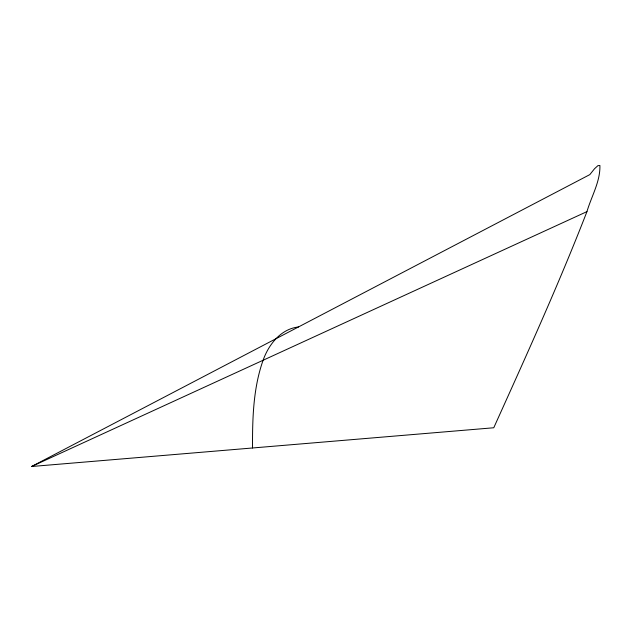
<?xml version="1.0" encoding="UTF-8"?>
<svg xmlns="http://www.w3.org/2000/svg" width="632" height="632" viewBox="0 0 632 632"><rect width="100%" height="100%" fill="white"/><g stroke="black" fill="none" stroke-linecap="round" stroke-linejoin="round"><path stroke-width="0.95" d="M586.954 211.617C591.347 196.505 600.416 181.51 599.902 165.497L597.927 165.639L594.546 168.72L589.838 174.606L31.6 466.503L493.766 427.761C526.014 356.243 558.53 284.771 586.954 211.617L31.6 466.503M298.462 326.965C280.829 328.924 268.663 344.551 263.094 360.256C253.171 388.301 252.413 418.55 252.531 447.985"/></g></svg>
